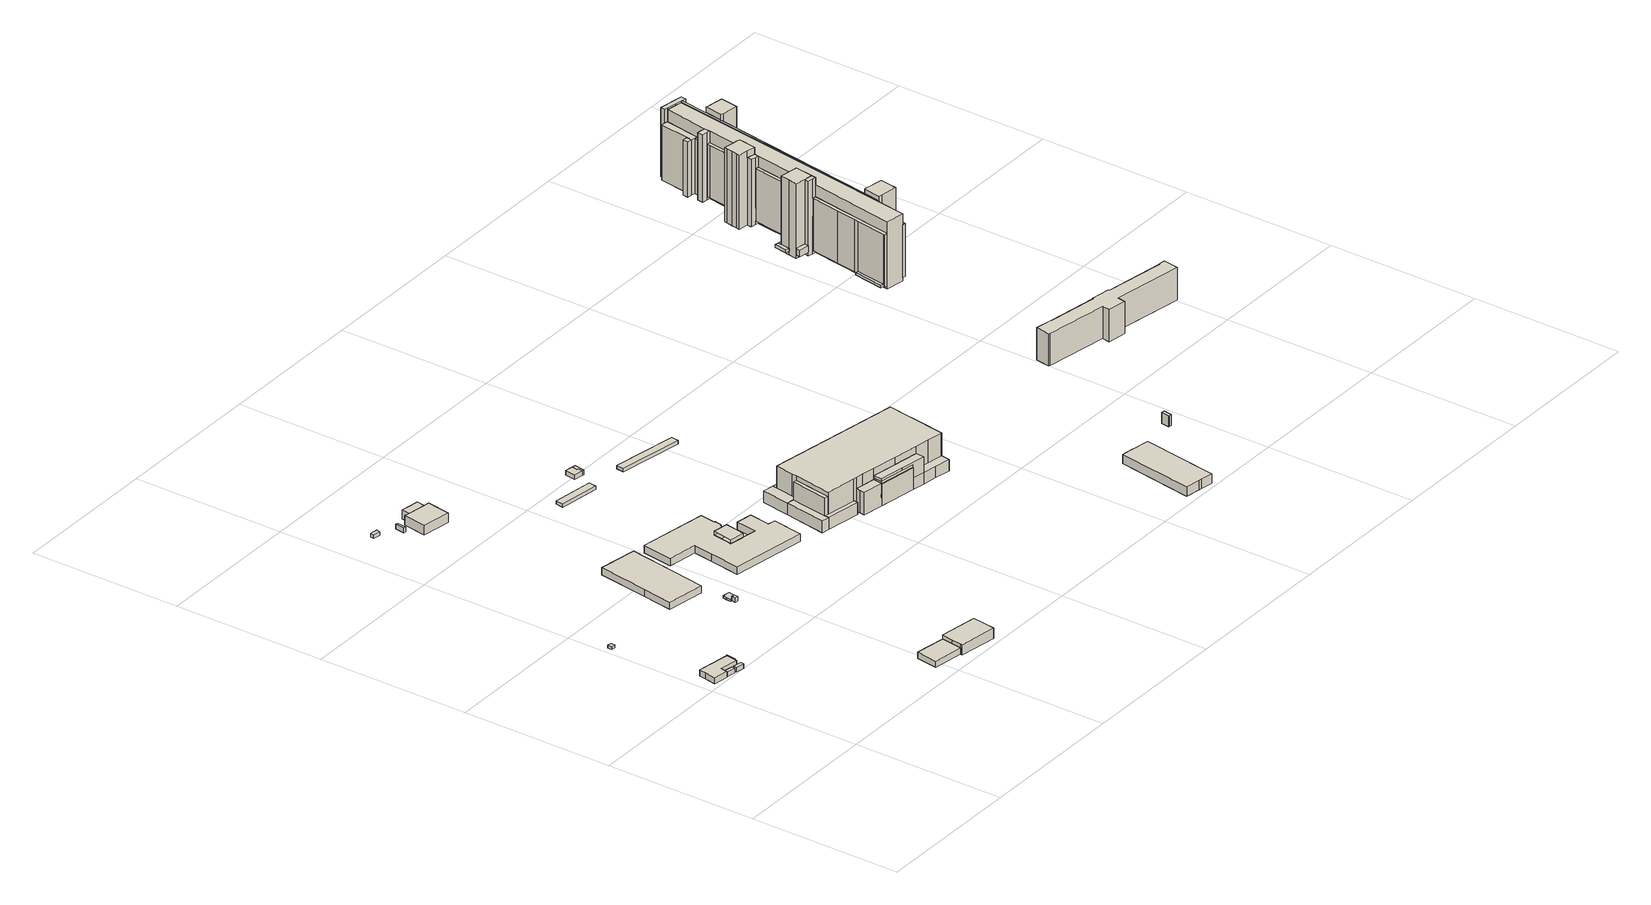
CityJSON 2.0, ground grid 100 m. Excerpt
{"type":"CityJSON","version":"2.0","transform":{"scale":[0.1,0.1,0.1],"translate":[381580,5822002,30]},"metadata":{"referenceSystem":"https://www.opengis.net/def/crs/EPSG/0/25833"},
"CityObjects":{
"building1":{"type":"Building","attributes":{"Gemeindeschluessel":"11000005","BezugspunktDach":"2200","function":"31001_2143","measuredHeight":3.94,"storeysAboveGround":1},"address":[{"country":"Germany","locality":"Berlin","thoroughfareNumber":"44 (79)","thoroughfareName":"Nonnendammallee"}],"geometry":[{"type":"Solid","lod":"1","boundaries":[[[[0,1,2,3,4,5,6,7]],[[8,9,10,11,12,13,14,15]],[[8,15,7,6]],[[9,8,6,5]],[[10,9,5,4]],[[11,10,4,3]],[[12,11,3,2]],[[13,12,2,1]],[[14,13,1,0]],[[15,14,0,7]]]]}]},
"building2":{"type":"Building","attributes":{"Gemeindeschluessel":"11000005","BezugspunktDach":"2200","function":"31001_2520","measuredHeight":3.33,"storeysAboveGround":1},"address":[{"country":"Germany","locality":"Berlin","thoroughfareNumber":"44 (52)","thoroughfareName":"Nonnendammallee"}],"geometry":[{"type":"Solid","lod":"1","boundaries":[[[[16,17,18,19,20,21]],[[22,23,24,25,26,27]],[[22,27,21,20]],[[23,22,20,19]],[[24,23,19,18]],[[25,24,18,17]],[[26,25,17,16]],[[27,26,16,21]]]]}]},
"building3":{"type":"Building","attributes":{"Gemeindeschluessel":"11000005","BezugspunktDach":"2200","function":"31001_2520","measuredHeight":3.11,"storeysAboveGround":1},"address":[{"country":"Germany","locality":"Berlin","thoroughfareNumber":"44 (53)","thoroughfareName":"Nonnendammallee"}],"geometry":[{"type":"Solid","lod":"1","boundaries":[[[[28,29,30,31]],[[32,33,34,35]],[[32,35,31,30]],[[33,32,30,29]],[[34,33,29,28]],[[35,34,28,31]]]]}]},
"building4":{"type":"Building","attributes":{"Gemeindeschluessel":"11000005","BezugspunktDach":"2200","function":"31001_2143","measuredHeight":1.89,"storeysAboveGround":1},"address":[{"country":"Germany","locality":"Berlin","thoroughfareNumber":"44 (58)","thoroughfareName":"Nonnendammallee"}],"geometry":[{"type":"Solid","lod":"1","boundaries":[[[[36,37,38,39]],[[40,41,42,43]],[[40,43,39,38]],[[41,40,38,37]],[[42,41,37,36]],[[43,42,36,39]]]]}]},
"building5":{"type":"Building","attributes":{"Gemeindeschluessel":"11000005","BezugspunktDach":"2200","function":"51009_1610","measuredHeight":4.27,"storeysAboveGround":0},"address":[{"country":"Germany","locality":"Berlin"}],"geometry":[{"type":"Solid","lod":"1","boundaries":[[[[44,45,46,47]],[[10,48,49,11]],[[10,11,47,46]],[[48,10,46,45]],[[49,48,45,44]],[[11,49,44,47]]]]}]},
"building6":{"type":"Building","attributes":{"Gemeindeschluessel":"11000005","BezugspunktDach":"2200","function":"31001_2050","measuredHeight":4.01,"storeysAboveGround":1},"address":[{"country":"Germany","locality":"Berlin","thoroughfareNumber":"74 (5)","thoroughfareName":"Motardstraße"}],"geometry":[{"type":"Solid","lod":"1","boundaries":[[[[50,51,52,53]],[[54,55,56,57]],[[54,57,53,52]],[[55,54,52,51]],[[56,55,51,50]],[[57,56,50,53]]]]}]},
"building7":{"type":"Building","attributes":{"Gemeindeschluessel":"11000005","BezugspunktDach":"2200","function":"51009_1610","measuredHeight":3,"storeysAboveGround":0},"address":[{"country":"Germany","locality":"Berlin"}],"geometry":[{"type":"Solid","lod":"1","boundaries":[[[[58,59,60,61]],[[62,63,64,65]],[[62,65,61,60]],[[63,62,60,59]],[[64,63,59,58]],[[65,64,58,61]]]]}]},
"building8":{"type":"Building","attributes":{"Gemeindeschluessel":"11000005","BezugspunktDach":"2200","function":"31001_2120","measuredHeight":7.65,"storeysAboveGround":1},"address":[{"country":"Germany","locality":"Berlin","thoroughfareNumber":"74 (3)","thoroughfareName":"Motardstraße"}],"geometry":[{"type":"Solid","lod":"1","boundaries":[[[[66,67,68,69,70,71]],[[72,73,74,75,76,77]],[[72,77,71,70]],[[73,72,70,69]],[[74,73,69,68]],[[75,74,68,67]],[[76,75,67,66]],[[77,76,66,71]]]]}]},
"building9":{"type":"Building","attributes":{"Gemeindeschluessel":"11000005","BezugspunktDach":"2200","function":"31001_2523","measuredHeight":2.55,"storeysAboveGround":1},"address":[{"country":"Germany","locality":"Berlin","thoroughfareNumber":"101 (52)","thoroughfareName":"Nonnendammallee"}],"geometry":[{"type":"Solid","lod":"1","boundaries":[[[[78,79,80,81]],[[82,83,84,85]],[[82,85,81,80]],[[83,82,80,79]],[[84,83,79,78]],[[85,84,78,81]]]]}]},
"building10":{"type":"Building","attributes":{"Gemeindeschluessel":"11000005","BezugspunktDach":"2200","function":"31001_2000","measuredHeight":2.25,"storeysAboveGround":1},"address":[{"country":"Germany","locality":"Berlin","thoroughfareNumber":"140","thoroughfareName":"Motardstraße"}],"geometry":[{"type":"Solid","lod":"1","boundaries":[[[[86,87,88,89,90,91,92,93]],[[94,95,96,97,98,99,100,101]],[[94,101,93,92]],[[95,94,92,91]],[[96,95,91,90]],[[97,96,90,89]],[[98,97,89,88]],[[99,98,88,87]],[[100,99,87,86]],[[101,100,86,93]]]]}]},
"building11":{"type":"Building","attributes":{"Gemeindeschluessel":"11000005","BezugspunktDach":"2200","function":"31001_2140","measuredHeight":4.74,"storeysAboveGround":1},"address":[{"country":"Germany","locality":"Berlin","thoroughfareNumber":"62 (1)","thoroughfareName":"Nonnendammallee"}],"geometry":[{"type":"Solid","lod":"1","boundaries":[[[[102,103,104,105,106]],[[107,108,109,110,111]],[[107,111,106,105]],[[108,107,105,104]],[[109,108,104,103]],[[110,109,103,102]],[[111,110,102,106]]]]}]},
"building12":{"type":"Building","attributes":{"Gemeindeschluessel":"11000005","BezugspunktDach":"2200","function":"31001_2200","measuredHeight":3.14,"storeysAboveGround":1},"address":[{"country":"Germany","locality":"Berlin","thoroughfareNumber":"101 (51)","thoroughfareName":"Nonnendammallee"}],"geometry":[{"type":"Solid","lod":"1","boundaries":[[[[112,113,114,115]],[[116,117,118,119]],[[116,119,115,114]],[[117,116,114,113]],[[118,117,113,112]],[[119,118,112,115]]]]}]},
"building13":{"type":"Building","attributes":{"Gemeindeschluessel":"11000005","BezugspunktDach":"2200","function":"31001_2523","measuredHeight":6.13,"storeysAboveGround":2},"address":[{"country":"Germany","locality":"Berlin","thoroughfareNumber":"101 (22)","thoroughfareName":"Nonnendammallee"}],"geometry":[{"type":"Solid","lod":"1","boundaries":[[[[120,121,122,123,124,125]],[[126,127,128,129,130,131]],[[126,131,125,124]],[[127,126,124,123]],[[128,127,123,122]],[[129,128,122,121]],[[130,129,121,120]],[[131,130,120,125]]]]}]},
"building14":{"type":"Building","attributes":{"Gemeindeschluessel":"11000005","BezugspunktDach":"2200","function":"51009_1610","measuredHeight":5.9,"storeysAboveGround":0},"address":[{"country":"Germany","locality":"Berlin"}],"geometry":[{"type":"Solid","lod":"1","boundaries":[[[[122,132,133,123]],[[134,135,136,137]],[[134,137,123,133]],[[135,134,133,132]],[[136,135,132,122]],[[137,136,122,123]]]]}]},
"building15":{"type":"Building","attributes":{"Gemeindeschluessel":"11000005","function":"31001_2120"},"address":[{"country":"Germany","locality":"Berlin","thoroughfareNumber":"62","thoroughfareName":"Nonnendammallee"}],"children":["building15-1","building15-2"]},
"building15-1":{"type":"BuildingPart","attributes":{"BezugspunktDach":"2200","measuredHeight":7.52,"storeysAboveGround":2},"parents":["building15"],"geometry":[{"type":"MultiSurface","lod":"1","boundaries":[[[138,139,140,141]],[[142,143,144,145]],[[146,147,142,140,139]],[[144,143,139,138]],[[145,148,149,138,141]],[[145,148,147,142]],[[143,142,147,146]],[[144,149,148,145]]]}]},
"building15-2":{"type":"BuildingPart","attributes":{"BezugspunktDach":"2200","measuredHeight":4.97,"storeysAboveGround":2},"parents":["building15"],"geometry":[{"type":"Solid","lod":"1","boundaries":[[[[150,151,152,153,154,155,156,157,158,149,148,147,146,159,160,161,162,163,164,165]],[[166,167,168,169,170,171,143,142,145,144,172,173,174,175,176,177,178,179,180,181]],[[166,181,165,164]],[[167,166,164,163]],[[168,167,163,162]],[[169,168,162,161]],[[170,169,161,160]],[[171,170,160,159]],[[143,171,159,146]],[[143,146,143,142]],[[142,147,142,145]],[[145,148,145,144]],[[172,144,149,158]],[[173,172,158,157]],[[174,173,157,156]],[[175,174,156,155]],[[176,175,155,154]],[[177,176,154,153]],[[178,177,153,152]],[[179,178,152,151]],[[180,179,151,150]],[[181,180,150,165]],[[142,143,146,147]],[[145,142,147,148]],[[144,145,148,149]]]]}]},
"building16":{"type":"Building","attributes":{"Gemeindeschluessel":"11000005","BezugspunktDach":"2200","function":"51009_1611","measuredHeight":2.16,"storeysAboveGround":0},"address":[{"country":"Germany","locality":"Berlin"}],"geometry":[{"type":"Solid","lod":"1","boundaries":[[[[182,183,184,185]],[[186,187,188,189]],[[186,189,185,184]],[[187,186,184,183]],[[188,187,183,182]],[[189,188,182,185]]]]}]},
"building17":{"type":"Building","attributes":{"Gemeindeschluessel":"11000005","BezugspunktDach":"2200","function":"31001_2200","measuredHeight":3.07,"storeysAboveGround":1},"address":[{"country":"Germany","locality":"Berlin","thoroughfareNumber":"101 (21)","thoroughfareName":"Nonnendammallee"}],"geometry":[{"type":"Solid","lod":"1","boundaries":[[[[190,191,192,193,194,195]],[[196,197,198,199,200,201]],[[196,201,195,194]],[[197,196,194,193]],[[198,197,193,192]],[[199,198,192,191]],[[200,199,191,190]],[[201,200,190,195]]]]}]},
"building18":{"type":"Building","attributes":{"Gemeindeschluessel":"11000005","BezugspunktDach":"2200","function":"51009_1610","measuredHeight":3.08,"storeysAboveGround":0},"address":[{"country":"Germany","locality":"Berlin"}],"geometry":[{"type":"Solid","lod":"1","boundaries":[[[[191,190,202,203,204,193,192]],[[197,205,206,207,200,199,198]],[[197,198,192,193]],[[205,197,193,204]],[[206,205,204,203]],[[207,206,203,202]],[[200,207,202,190]],[[199,200,190,191]],[[198,199,191,192]]]]}]},
"building19":{"type":"Building","attributes":{"Gemeindeschluessel":"11000005","function":"51009_1610"},"address":[{"country":"Germany","locality":"Berlin"}],"children":["building19-1","building19-2","building19-3"]},
"building19-1":{"type":"BuildingPart","attributes":{"BezugspunktDach":"2200","measuredHeight":15.3,"storeysAboveGround":0},"parents":["building19"],"geometry":[{"type":"MultiSurface","lod":"1","boundaries":[[[208,209,210,211,212,213,214,215]],[[216,217,218,219,220,221,222,223]],[[216,223,215,214]],[[217,216,214,213]],[[218,217,213,212]],[[219,218,212,211]],[[224,225,226,221,209,208]],[[223,222,208,215]],[[220,219,211,210]],[[221,220,210,209]],[[222,221,226,225,224]]]}]},
"building19-2":{"type":"BuildingPart","attributes":{"BezugspunktDach":"2200","measuredHeight":14.09,"storeysAboveGround":0},"parents":["building19"],"geometry":[{"type":"Solid","lod":"1","boundaries":[[[[227,228,226,225]],[[221,229,230,222]],[[230,229,228,227]],[[222,230,227,225]],[[221,222,225,226]],[[221,226,228,229]]]]}]},
"building19-3":{"type":"BuildingPart","attributes":{"BezugspunktDach":"2200","measuredHeight":15.82,"storeysAboveGround":0},"parents":["building19"],"geometry":[{"type":"MultiSurface","lod":"1","boundaries":[[[231,232,233,234,235]],[[236,237,238,239,240]],[[211,210,209,235,234]],[[219,236,240,241,221,220]],[[237,236,234,233]],[[238,237,233,232]],[[239,238,232,231]],[[226,228,231,235]],[[240,239,229,221]],[[219,220,210,211]],[[220,221,241,209,210]],[[221,229,228,226]]]}]},
"building20":{"type":"Building","attributes":{"Gemeindeschluessel":"11000005","BezugspunktDach":"2200","function":"51009_1611","measuredHeight":2.35,"storeysAboveGround":0},"address":[{"country":"Germany","locality":"Berlin"}],"geometry":[{"type":"Solid","lod":"1","boundaries":[[[[242,243,244,245]],[[246,247,248,249]],[[246,249,245,244]],[[247,246,244,243]],[[248,247,243,242]],[[249,248,242,245]]]]}]},
"building21":{"type":"Building","attributes":{"Gemeindeschluessel":"11000005","function":"31001_2010"},"address":[{"country":"Germany","locality":"Berlin","thoroughfareNumber":"64","thoroughfareName":"Nonnendammallee"}],"children":["building21-1","building21-2","building21-3"]},
"building21-1":{"type":"BuildingPart","attributes":{"BezugspunktDach":"2200","measuredHeight":22.19,"storeysAboveGround":6},"parents":["building21"],"geometry":[{"type":"MultiSurface","lod":"1","boundaries":[[[250,251,252,253,254,255,256,257,258,259,260,261,262,263,264,265,266,267]],[[268,269,270,271,272,273,274,275,276,277,278,279,280,281,282,283,284,285]],[[286,287,288,289,290,268,285,267,266]],[[269,268,266,265]],[[270,269,265,264]],[[271,270,264,263]],[[272,271,263,262]],[[273,272,262,261]],[[274,273,261,260]],[[275,274,260,259]],[[276,275,259,258]],[[277,276,258,257]],[[278,277,257,256]],[[279,278,256,255]],[[280,279,291,255,254],[292,238,293,291],[293,238,294,237,295,296]],[[281,280,237,236,297,295,254,253]],[[282,281,253,252]],[[283,282,252,251]],[[284,283,251,250]],[[285,284,250,267]],[[290,289,288,287,286]],[[295,237,294,296]],[[298,294,238,293,296]],[[293,238,292,291]],[[295,297,236,237]]]}]},
"building21-2":{"type":"BuildingPart","attributes":{"BezugspunktDach":"2200","measuredHeight":19.39,"storeysAboveGround":6},"parents":["building21"],"geometry":[{"type":"Solid","lod":"1","boundaries":[[[[299,300,291,293,296,295,297,301]],[[236,237,294,238,292,302,303,240]],[[236,240,301,297]],[[294,237,295,296]],[[238,294,296,293]],[[292,238,293,291]],[[302,292,291,300]],[[303,302,300,299]],[[240,303,299,301]],[[236,297,295,237]]]]}]},
"building21-3":{"type":"BuildingPart","attributes":{"BezugspunktDach":"2200","measuredHeight":19.44,"storeysAboveGround":6},"parents":["building21"],"geometry":[{"type":"MultiSurface","lod":"1","boundaries":[[[288,287,304,305,306]],[[307,308,290,289,309]],[[307,309,306,305]],[[308,307,305,304]],[[290,308,304,287]],[[309,289,288,306]],[[290,310,287,288,289]]]}]},
"building22":{"type":"Building","attributes":{"Gemeindeschluessel":"11000005","function":"51009_1610"},"address":[{"country":"Germany","locality":"Berlin"}],"children":["building22-1","building22-2","building22-3","building22-4","building22-5"]},
"building22-1":{"type":"BuildingPart","attributes":{"BezugspunktDach":"2200","measuredHeight":8.06,"storeysAboveGround":0},"parents":["building22"],"geometry":[{"type":"MultiSurface","lod":"1","boundaries":[[[311,312,313,314,315,316,317]],[[318,319,320,321,322,272,271]],[[320,319,315,314]],[[321,320,314,313]],[[322,321,313,312]],[[323,324,325,312,311]],[[271,272,311,317]],[[318,271,317,316]],[[319,318,316,315]],[[272,322,325,324,323]]]}]},
"building22-2":{"type":"BuildingPart","attributes":{"BezugspunktDach":"2200","measuredHeight":7.76,"storeysAboveGround":0},"parents":["building22"],"geometry":[{"type":"MultiSurface","lod":"1","boundaries":[[[326,327,317,315,328,329]],[[330,319,271,268,331,332]],[[330,332,329,328]],[[319,330,328,315]],[[316,315,317]],[[271,319,318]],[[268,271,317,327]],[[331,268,327,326]],[[333,334,335,331,326,329]],[[271,318,316,317]],[[318,319,315,316]],[[332,331,335,334,333]]]}]},
"building22-3":{"type":"BuildingPart","attributes":{"BezugspunktDach":"2200","measuredHeight":7.72,"storeysAboveGround":0},"parents":["building22"],"geometry":[{"type":"MultiSurface","lod":"1","boundaries":[[[336,337,338,335,334,339]],[[332,331,340,341,342,343]],[[332,343,339,334]],[[340,331,335,338]],[[341,340,338,337]],[[341,344,345]],[[343,342,336,339]],[[331,332,334,335,346]],[[342,345,344,347,336]],[[347,344,341,337]]]}]},
"building22-4":{"type":"BuildingPart","attributes":{"BezugspunktDach":"2200","measuredHeight":8.16,"storeysAboveGround":0},"parents":["building22"],"geometry":[{"type":"MultiSurface","lod":"1","boundaries":[[[348,349,350,351,352,353,354]],[[344,341,285,284,355,356,342]],[[347,336,354,353]],[[341,337,347,344,353,352]],[[285,341,352,351]],[[284,285,351,350]],[[355,284,350,349]],[[356,355,349,348]],[[342,356,348,354]],[[344,342,336,347]],[[344,347,337,341]]]}]},
"building22-5":{"type":"BuildingPart","attributes":{"BezugspunktDach":"2200","measuredHeight":7.69,"storeysAboveGround":0},"parents":["building22"],"geometry":[{"type":"Solid","lod":"1","boundaries":[[[[357,325,324,358]],[[272,322,359,275]],[[272,275,358,324]],[[359,322,325,357]],[[275,359,357,358]],[[322,272,324,325]]]]}]},
"building23":{"type":"Building","attributes":{"Gemeindeschluessel":"11000005","BezugspunktDach":"2200","function":"51009_1610","measuredHeight":11.18,"storeysAboveGround":0},"address":[{"country":"Germany","locality":"Berlin"}],"geometry":[{"type":"Solid","lod":"1","boundaries":[[[[360,361,362,363,364,365,366,367,368,369]],[[239,302,292,370,371,372,373,374,375,376]],[[239,376,369,368]],[[302,239,368,367]],[[292,302,367,366]],[[370,292,366,365]],[[371,370,365,364]],[[372,371,364,363]],[[373,372,363,362]],[[374,373,362,361]],[[375,374,361,360]],[[376,375,360,369]]]]}]},
"building24":{"type":"Building","attributes":{"Gemeindeschluessel":"11000005","BezugspunktDach":"2200","function":"31001_2143","measuredHeight":7.07,"storeysAboveGround":1},"address":[{"country":"Germany","locality":"Berlin","thoroughfareNumber":"72 (2)","thoroughfareName":"Nonnendammallee"}],"geometry":[{"type":"Solid","lod":"1","boundaries":[[[[377,378,379,380,381,382,383,384]],[[385,386,387,388,389,390,391,392]],[[385,392,384,383]],[[386,385,383,382]],[[387,386,382,381]],[[388,387,381,380]],[[389,388,380,379]],[[390,389,379,378]],[[391,390,378,377]],[[392,391,377,384]]]]}]},
"building25":{"type":"Building","attributes":{"Gemeindeschluessel":"11000005","BezugspunktDach":"2200","function":"51009_1610","measuredHeight":7.14,"storeysAboveGround":0},"address":[{"country":"Germany","locality":"Berlin"}],"geometry":[{"type":"Solid","lod":"1","boundaries":[[[[393,394,395,396,397]],[[398,399,400,401,402]],[[398,402,397,396]],[[399,398,396,395]],[[400,399,395,394]],[[401,400,394,393]],[[402,401,393,397]]]]}]},
"building26":{"type":"Building","attributes":{"Gemeindeschluessel":"11000005","BezugspunktDach":"2200","function":"31001_2020","measuredHeight":21.15,"storeysAboveGround":4},"address":[{"country":"Germany","locality":"Berlin","thoroughfareNumber":"72","thoroughfareName":"Nonnendammallee"}],"geometry":[{"type":"Solid","lod":"1","boundaries":[[[[403,404,405,406,407,408,409,410,411,412,413,414,415,416,417,418,419,420]],[[421,422,423,424,425,426,427,428,429,430,431,432,433,434,435,436,437,438]],[[421,438,420,419]],[[422,421,419,418]],[[423,422,418,417]],[[424,423,417,416]],[[425,424,416,415]],[[426,425,415,414]],[[427,426,414,413]],[[428,427,413,412]],[[429,428,412,411]],[[430,429,411,410]],[[431,430,410,409]],[[432,431,409,408]],[[433,432,408,407]],[[434,433,407,406]],[[435,434,406,405]],[[436,435,405,404]],[[437,436,404,403]],[[438,437,403,420]]]]}]},
"building27":{"type":"Building","attributes":{"Gemeindeschluessel":"11000005","BezugspunktDach":"2200","function":"51009_1610","measuredHeight":4.77,"storeysAboveGround":0},"address":[{"country":"Germany","locality":"Berlin"}],"geometry":[{"type":"Solid","lod":"1","boundaries":[[[[439,440,441,442]],[[443,444,445,446]],[[443,446,442,441]],[[444,443,441,440]],[[445,444,440,439]],[[446,445,439,442]]]]}]},
"building28":{"type":"Building","attributes":{"Gemeindeschluessel":"11000005","function":"51009_1610"},"address":[{"country":"Germany","locality":"Berlin"}],"children":["building28-1","building28-2"]},
"building28-1":{"type":"BuildingPart","attributes":{"BezugspunktDach":"2200","measuredHeight":1.83,"storeysAboveGround":0},"parents":["building28"],"geometry":[{"type":"MultiSurface","lod":"1","boundaries":[[[447,448,449,450,451,452]],[[453,454,455,456,457,458]],[[454,453,451,450]],[[455,454,450,449]],[[456,455,449,448]],[[457,456,448,447]],[[458,457,447,452]],[[459,453,458,452,451]]]}]},
"building28-2":{"type":"BuildingPart","attributes":{"BezugspunktDach":"2200","measuredHeight":1.83,"storeysAboveGround":0},"parents":["building28"],"geometry":[{"type":"MultiSurface","lod":"1","boundaries":[[[460,461,452,451,462,463]],[[464,453,458,465,466,467]],[[464,467,463,462]],[[453,464,462,451]],[[465,458,452,461]],[[466,465,461,460]],[[467,466,460,463]],[[468,458,453,451,452]]]}]},
"building29":{"type":"Building","attributes":{"Gemeindeschluessel":"11000005","function":"31001_2020"},"address":[{"country":"Germany","locality":"Berlin","thoroughfareNumber":"101 (5)","thoroughfareName":"Nonnendammallee"}],"children":["building29-1","building29-2","building29-3","building29-4","building29-5","building29-6","building29-7","building29-8","building29-9","building29-10","building29-11","building29-12","building29-13","building29-14","building29-15","building29-16","building29-17","building29-18","building29-19","building29-20"]},
"building29-1":{"type":"BuildingPart","attributes":{"BezugspunktDach":"2200","measuredHeight":34.85,"storeysAboveGround":8},"parents":["building29"],"geometry":[{"type":"MultiSurface","lod":"1","boundaries":[[[469,470,471,472,473,474]],[[475,476,477,478,479,480]],[[477,476,472,471]],[[478,477,471,470]],[[479,478,470,469]],[[480,479,469,474]],[[481,475,480,474,473]],[[475,473,482,483]],[[483,482,472,476]]]}]},
"building29-2":{"type":"BuildingPart","attributes":{"BezugspunktDach":"2200","measuredHeight":44.4,"storeysAboveGround":8},"parents":["building29"],"geometry":[{"type":"MultiSurface","lod":"1","boundaries":[[[484,485,486,487,488,489,490,491,492,493,494,495,496]],[[497,498,499,500,501,502,503,504,505,506,507,508,509]],[[497,509,510,511,512,513,514,496,495]],[[515,516,517,494,493]],[[499,498,518,515]],[[519,516,515,520,500,499,493,492]],[[502,501,521,522,523,524,491,490]],[[505,504,525,526,527,528,529,530,488,487]],[[506,505,531,527,532,533]],[[474,473,485,484]],[[508,507,475,480]],[[509,508,484,496]],[[514,513,512,511,510]],[[494,498,534,535]],[[497,495,535,534]],[[518,517,516,515]],[[520,515,516,519]],[[536,537,491,501]],[[538,539,537,536]],[[540,541,539,538]],[[500,492,541,540]],[[524,523,522,521]],[[503,502,490,489]],[[504,503,489,488,542]],[[528,527,526,529]],[[530,529,526,525]],[[533,532,543,486]],[[487,543,532,527,531]],[[507,544,506,545,486,485]],[[480,475,473,474]]]}]},
"building29-3":{"type":"BuildingPart","attributes":{"BezugspunktDach":"2200","measuredHeight":49.32,"storeysAboveGround":8},"parents":["building29"],"geometry":[{"type":"MultiSurface","lod":"1","boundaries":[[[546,547,548,549,550,551,552]],[[553,554,555,498,534,556,557]],[[553,557,552,551]],[[554,553,551,550]],[[555,554,550,549]],[[498,555,457,518,517,558,549,548]],[[535,494,548,547]],[[557,556,546,552]],[[558,517,518,457]],[[534,498,494,535]],[[556,534,547,546]]]}]},
"building29-4":{"type":"BuildingPart","attributes":{"BezugspunktDach":"2200","measuredHeight":49.32,"storeysAboveGround":8},"parents":["building29"],"geometry":[{"type":"MultiSurface","lod":"1","boundaries":[[[559,560,547,546,561]],[[556,534,497,562,563]],[[556,563,561,546]],[[495,535,534,547,560]],[[564,512,560,559]],[[562,497,565,511,566,567]],[[563,562,559,561]],[[534,556,546,547]],[[497,534,535,495]],[[497,568,495]],[[567,566,511,565,512,564]]]}]},
"building29-5":{"type":"BuildingPart","attributes":{"BezugspunktDach":"2200","measuredHeight":44.99,"storeysAboveGround":8},"parents":["building29"],"geometry":[{"type":"MultiSurface","lod":"1","boundaries":[[[569,570,571,572,573,574,575,576]],[[506,577,578,579,580,581,582,507]],[[506,486,485,507,576,575]],[[577,506,533,583]],[[584,585,574,573]],[[578,577,583,586]],[[587,584,586,588,579,578,573,572]],[[581,589,590,571,570]],[[473,482,569,576]],[[507,582,483,475]],[[507,485,486,506]],[[583,533,575,574]],[[586,583,585,584]],[[588,586,584,587]],[[572,571,580,579]],[[580,590,589,581]],[[582,581,570,569]],[[475,483,482,473]]]}]},
"building29-6":{"type":"BuildingPart","attributes":{"BezugspunktDach":"2200","measuredHeight":49.38,"storeysAboveGround":8},"parents":["building29"],"geometry":[{"type":"MultiSurface","lod":"1","boundaries":[[[591,592,593,594,595,596,597,598,599]],[[581,600,601,602,603,604,605,606,582]],[[570,569,599,598]],[[600,607,589,581,598,597]],[[601,600,597,596]],[[602,601,596,595]],[[603,602,595,594]],[[604,603,594,593]],[[605,604,593,592]],[[606,605,592,591]],[[582,606,476,483,482,472,608,591,599]],[[581,582,569,570]],[[581,589,607,600]],[[608,472,482,483,476]]]}]},
"building29-7":{"type":"BuildingPart","attributes":{"BezugspunktDach":"2200","measuredHeight":49.28,"storeysAboveGround":8},"parents":["building29"],"geometry":[{"type":"MultiSurface","lod":"1","boundaries":[[[609,610,611,612,613,614,615,616,617,618,619,620]],[[621,622,623,624,625,626,501,536,538,540,627,628]],[[621,628,620,619]],[[622,621,619,618]],[[623,622,618,617]],[[624,623,617,616]],[[625,624,616,615]],[[626,625,615,614]],[[524,629,630,521,501,626,614,613]],[[537,491,501,613,612]],[[539,537,536,612,611]],[[541,539,538,611,610]],[[631,541,540,610,609]],[[628,627,609,620]],[[521,630,629,524]],[[536,501,491,537]],[[538,536,537,539]],[[540,538,539,541]],[[627,540,541,631]]]}]},
"building29-8":{"type":"BuildingPart","attributes":{"BezugspunktDach":"2200","measuredHeight":49.26,"storeysAboveGround":8},"parents":["building29"],"geometry":[{"type":"MultiSurface","lod":"1","boundaries":[[[632,633,634,635,636,637,638,639]],[[579,640,641,642,643,644,645,580]],[[572,571,580,639,638]],[[640,579,638,637],[646,647,587,588]],[[641,640,637,636]],[[642,641,636,635]],[[643,642,635,634]],[[644,643,634,633]],[[645,644,633,632]],[[590,648,645,632,639]],[[579,580,571,572]],[[587,647,646,588]],[[580,645,648,590]]]}]},
"building29-9":{"type":"BuildingPart","attributes":{"BezugspunktDach":"2200","measuredHeight":44.4,"storeysAboveGround":8},"parents":["building29"],"geometry":[{"type":"MultiSurface","lod":"1","boundaries":[[[649,492,541,631,650]],[[627,540,500,651,652]],[[627,652,650,631]],[[653,654,519,492,649]],[[651,500,520,655]],[[652,651,649,650]],[[540,627,631,541]],[[540,541,492,500]],[[655,520,519,654,653]]]}]},
"building29-10":{"type":"BuildingPart","attributes":{"BezugspunktDach":"2200","measuredHeight":44.4,"storeysAboveGround":8},"parents":["building29"],"geometry":[{"type":"MultiSurface","lod":"1","boundaries":[[[656,490,489,488,657,658,659]],[[660,661,504,503,502,662,663]],[[660,663,659,658]],[[661,660,658,657]],[[530,664,657,488]],[[504,661,665,525]],[[662,502,522,666,667,523,490,656]],[[663,662,656,659]],[[525,665,664,530]],[[503,504,488,489,668]],[[502,503,489,490]],[[523,667,666,522]]]}]},
"building29-11":{"type":"BuildingPart","attributes":{"BezugspunktDach":"2200","measuredHeight":34.61,"storeysAboveGround":8},"parents":["building29"],"geometry":[{"type":"MultiSurface","lod":"1","boundaries":[[[513,512,564,669,670,671,672,673]],[[674,675,676,677,566,511,510,678]],[[674,678,673,672]],[[679,680,681,682,683,675,674,672,671]],[[676,675,671,670]],[[677,676,670,669]],[[566,677,669,564]],[[678,510,513,673]],[[683,682,681,680,679]],[[684,511,566,564,512]],[[510,511,512,513]]]}]},
"building29-12":{"type":"BuildingPart","attributes":{"BezugspunktDach":"2200","measuredHeight":1.86,"storeysAboveGround":8},"parents":["building29"],"geometry":[{"type":"Solid","lod":"1","boundaries":[[[[680,679,685,686,687]],[[688,689,682,681,690]],[[688,690,687,686]],[[689,688,686,685]],[[682,689,685,679]],[[690,681,680,687]],[[681,682,679,680]]]]}]},
"building29-13":{"type":"BuildingPart","attributes":{"BezugspunktDach":"2200","measuredHeight":37.65,"storeysAboveGround":8},"parents":["building29"],"geometry":[{"type":"MultiSurface","lod":"1","boundaries":[[[607,691,648,590,589]],[[692,693,694,695,696]],[[692,696,581,580]],[[693,692,590,580,645]],[[694,693,648,691]],[[695,694,691,607]],[[696,695,600,581]],[[580,581,589,590]],[[645,580,590,648]],[[581,600,607,589]]]}]},
"building29-14":{"type":"BuildingPart","attributes":{"BezugspunktDach":"2200","measuredHeight":34.8,"storeysAboveGround":8},"parents":["building29"],"geometry":[{"type":"MultiSurface","lod":"1","boundaries":[[[516,519,654,697,558]],[[456,655,520,515,457]],[[456,457,558,697]],[[655,456,697,654]],[[520,655,654,519]],[[515,520,519,516]],[[515,516,517,518]],[[457,518,517,558]]]}]},
"building29-15":{"type":"BuildingPart","attributes":{"BezugspunktDach":"2200","measuredHeight":34.64,"storeysAboveGround":8},"parents":["building29"],"geometry":[{"type":"MultiSurface","lod":"1","boundaries":[[[524,523,667,698,629]],[[699,666,522,521,630]],[[699,630,629,698]],[[666,699,698,667]],[[666,667,523,522]],[[522,700,523,524,521]],[[701,630,521,524,629]]]}]},
"building29-16":{"type":"BuildingPart","attributes":{"BezugspunktDach":"2200","measuredHeight":36.44,"storeysAboveGround":8},"parents":["building29"],"geometry":[{"type":"Solid","lod":"1","boundaries":[[[[702,529,528,703,704,705,706]],[[707,708,709,527,526,710,711]],[[708,707,705,704]],[[709,708,704,703]],[[711,710,702,706]],[[707,711,706,705]],[[527,709,703,528]],[[526,527,528,529]],[[710,526,529,702]]]]}]},
"building29-17":{"type":"BuildingPart","attributes":{"BezugspunktDach":"2200","measuredHeight":36.44,"storeysAboveGround":8},"parents":["building29"],"geometry":[{"type":"MultiSurface","lod":"1","boundaries":[[[530,529,702,664]],[[710,526,525,665]],[[710,665,664,702]],[[526,710,702,529]],[[525,526,712,529,530]],[[665,525,713,530,664]]]}]},
"building29-18":{"type":"BuildingPart","attributes":{"BezugspunktDach":"2200","measuredHeight":45.35,"storeysAboveGround":8},"parents":["building29"],"geometry":[{"type":"MultiSurface","lod":"1","boundaries":[[[714,715,716,717,718,719]],[[720,721,722,532,527,709]],[[720,709,719,718]],[[721,720,718,717]],[[722,721,717,716]],[[543,486,575,574,585,723,716,715]],[[487,543,532,715,714]],[[703,528,714,719]],[[532,533,486,543]],[[724,533,583,574,575,486]],[[583,722,723,585]],[[527,532,543,487]],[[709,527,528,703]]]}]},
"building29-19":{"type":"BuildingPart","attributes":{"BezugspunktDach":"2200","measuredHeight":37.33,"storeysAboveGround":8},"parents":["building29"],"geometry":[{"type":"MultiSurface","lod":"1","boundaries":[[[647,723,585,584]],[[583,722,646,586]],[[646,722,723,647]],[[583,586,725,584,585]],[[726,722,583,585,723]],[[586,588,587,584]],[[646,647,587,588]]]}]},
"building29-20":{"type":"BuildingPart","attributes":{"BezugspunktDach":"2200","measuredHeight":36.44,"storeysAboveGround":8},"parents":["building29"],"geometry":[{"type":"Solid","lod":"1","boundaries":[[[[706,705,727,728]],[[729,707,711,730]],[[729,730,728,727]],[[707,729,727,705]],[[730,711,706,728]],[[711,707,705,706]]]]}]}
},
"vertices":[
[120,982,87],[128,1027,87],[250,1007,87],[253,1022,87],[262,1083,87],[46,1117,87],[38,1068,87],[25,997,87],[38,1068,47],[46,1117,47],[262,1083,47],[253,1022,47],[250,1007,47],[128,1027,47],[120,982,47],[25,997,47],
[188,974,78],[189,985,78],[191,997,78],[136,1006,78],[134,994,78],[132,983,78],[134,994,49],[136,1006,49],[191,997,49],[189,985,49],[188,974,49],[132,983,49],
[257,963,78],[261,986,78],[206,995,78],[202,972,78],[206,995,47],[261,986,47],[257,963,47],[202,972,47],
[31,1695,56],[35,1722,56],[8,1727,56],[4,1699,56],[8,1727,37],[35,1722,37],[31,1695,37],[4,1699,37],
[256,1022,90],[266,1082,90],[262,1083,90],[253,1022,90],[266,1082,47],[256,1022,47],
[1117,72,73],[1138,212,73],[939,242,73],[918,102,73],[939,242,33],[1138,212,33],[1117,72,33],[918,102,33],
[853,1430,66],[857,1456,66],[837,1459,66],[833,1433,66],[837,1459,36],[857,1456,36],[853,1430,36],[833,1433,36],
[1366,22,100],[1389,174,100],[1138,212,100],[1127,136,100],[1117,72,100],[1115,60,100],[1117,72,31],[1127,136,31],[1138,212,31],[1389,174,31],[1366,22,31],[1115,60,31],
[258,3490,62],[262,3515,62],[214,3522,62],[210,3498,62],[214,3522,37],[262,3515,37],[258,3490,37],[210,3498,37],
[837,1459,50],[842,1458,50],[874,1453,50],[878,1482,50],[883,1511,50],[834,1518,50],[830,1489,50],[825,1460,50],[830,1489,35],[834,1518,35],[883,1511,35],[878,1482,35],[874,1453,35],[842,1458,35],[837,1459,35],[825,1460,35],
[805,1648,84],[890,2180,84],[639,2220,84],[586,1885,84],[554,1688,84],[586,1885,36],[639,2220,36],[890,2180,36],[805,1648,36],[554,1688,36],
[376,3394,68],[385,3455,68],[371,3458,68],[361,3396,68],[371,3458,36],[385,3455,36],[376,3394,36],[361,3396,36],
[601,3260,97],[626,3413,97],[590,3419,97],[470,3438,97],[436,3443,97],[411,3291,97],[436,3443,35],[470,3438,35],[590,3419,35],[626,3413,35],[601,3260,35],[411,3291,35],
[599,3472,97],[478,3492,97],[478,3492,38],[599,3472,38],[590,3419,38],[470,3438,38],
[1373,1763,111],[1394,1895,111],[1296,1911,111],[1274,1779,111],[1296,1911,36],[1394,1895,36],[1373,1763,36],[1274,1779,36],[1394,1895,86],[1296,1911,86],[1274,1779,86],[1373,1763,86],
[1140,1934,86],[1119,1803,86],[1087,1602,86],[1588,1522,86],[1620,1723,86],[1571,1731,86],[1593,1869,86],[1487,1886,86],[1465,1748,86],[1402,1944,86],[1409,1943,86],[1417,1992,86],[1410,1993,86],[1426,2094,86],[975,2166,86],[943,1965,86],[975,2166,36],[1426,2094,36],[1410,1993,36],[1417,1992,36],[1409,1943,36],[1402,1944,36],[1465,1748,36],[1487,1886,36],[1593,1869,36],[1571,1731,36],[1620,1723,36],[1588,1522,36],[1087,1602,36],[1119,1803,36],[1140,1934,36],[943,1965,36],
[1383,2796,56],[1390,2846,56],[1122,2882,56],[1115,2832,56],[1122,2882,34],[1390,2846,34],[1383,2796,34],[1115,2832,34],
[1459,2943,66],[1464,2976,66],[1454,2977,66],[1460,3014,66],[1410,3023,66],[1399,2953,66],[1410,3023,35],[1460,3014,35],[1454,2977,35],[1464,2976,35],[1459,2943,35],[1399,2953,35],
[1472,2941,66],[1477,2974,66],[1483,3010,66],[1483,3010,35],[1477,2974,35],[1472,2941,35],
[2175,1378,181],[2176,1382,181],[2180,1409,181],[2185,1439,181],[2098,1453,181],[2048,1461,181],[2043,1431,181],[2039,1400,181],[2043,1431,34],[2048,1461,34],[2098,1453,34],[2185,1439,34],[2180,1409,34],[2176,1382,34],[2175,1378,34],[2039,1400,34],[2175,1378,86],[2175,1378,175],[2176,1382,175],
[2427,1337,175],[2428,1342,175],[2428,1342,34],[2427,1337,34],
[2428,1342,192],[2437,1399,192],[2353,1412,192],[2185,1439,192],[2176,1382,192],[2185,1439,33],[2353,1412,33],[2437,1399,33],[2428,1342,33],[2176,1382,33],[2176,1382,127],
[2057,2706,57],[2064,2756,57],[1635,2829,57],[1628,2779,57],[1635,2829,34],[2064,2756,34],[2057,2706,34],[1628,2779,34],
[2027,1465,254],[2048,1461,254],[2098,1453,254],[2185,1439,254],[2353,1412,254],[2523,1385,254],[2616,1370,254],[2719,1353,254],[2722,1353,254],[2751,1529,254],[2774,1673,254],[2774,1676,254],[2787,1755,254],[1888,1900,254],[1869,1780,254],[1868,1777,254],[1863,1745,254],[1823,1498,254],[1863,1745,32],[1868,1777,32],[1869,1780,32],[1888,1900,32],[2787,1755,32],[2774,1676,32],[2774,1673,32],[2751,1529,32],[2722,1353,32],[2719,1353,32],[2616,1370,32],[2523,1385,32],[2353,1412,32],[2185,1439,32],[2098,1453,32],[2048,1461,32],[2027,1465,32],[1823,1498,32],[1863,1745,225],[1863,1745,227],[1823,1498,227],[1823,1498,33],[1863,1745,33],[2523,1385,208],[2523,1385,33],[2437,1399,208],[2354,1412,33],[2353,1412,208],[2354,1412,208],[2185,1439,208],[2354,1412,125],
[2345,1355,208],[2514,1328,208],[2176,1382,208],[2514,1328,33],[2345,1355,33],
[1839,1749,227],[1838,1746,227],[1799,1502,227],[1838,1746,33],[1839,1749,33],[1799,1502,33],[1863,1745,95],
[2787,1755,110],[2816,1751,110],[2819,1766,110],[2821,1781,110],[1893,1930,110],[1890,1915,110],[1888,1900,110],[1890,1915,32],[1893,1930,32],[2821,1781,32],[2819,1766,32],[2816,1751,32],[2787,1755,71],[2787,1755,109],[2816,1751,109],
[1839,1749,110],[1863,1745,110],[1818,1942,110],[1789,1758,110],[1818,1942,32],[1839,1749,32],[1789,1758,32],[1789,1758,84],[1789,1758,109],[1839,1749,109],
[1794,1472,109],[1799,1502,109],[1838,1746,109],[1743,1480,109],[1838,1746,32],[1799,1502,32],[1794,1472,32],[1743,1480,32],[1796,1487,32],[1795,1477,32],[1839,1749,95],[1796,1487,109],
[2022,1435,111],[2024,1450,111],[2027,1465,111],[1823,1498,111],[1799,1502,111],[1796,1487,111],[1794,1472,111],[2024,1450,32],[2022,1435,32],
[2779,1525,109],[2751,1529,109],[2779,1525,32],
[2513,1323,108],[2606,1309,108],[2710,1292,108],[2719,1353,108],[2621,1369,108],[2616,1370,108],[2523,1385,108],[2514,1328,108],[2428,1342,108],[2427,1337,108],[2616,1370,33],[2621,1369,33],[2719,1353,33],[2710,1292,33],[2606,1309,33],[2513,1323,33],[2427,1337,33],
[3365,26,92],[3386,22,92],[3465,9,92],[3546,511,92],[3447,527,92],[3427,530,92],[3348,543,92],[3266,42,92],[3348,543,31],[3427,530,31],[3447,527,31],[3546,511,31],[3465,9,31],[3386,22,31],[3365,26,31],[3266,42,31],
[3829,562,104],[3844,560,104],[3852,616,104],[3831,619,104],[3822,563,104],[3831,619,33],[3852,616,33],[3844,560,33],[3829,562,33],[3822,563,33],
[3989,1507,237],[4403,1438,237],[4395,1386,237],[4518,1367,237],[4526,1419,237],[4993,1341,237],[5009,1443,237],[4966,1449,237],[4966,1443,237],[4567,1509,237],[4568,1517,237],[4448,1535,237],[4442,1536,237],[4441,1529,237],[4108,1582,237],[4109,1586,237],[3996,1604,237],[3980,1508,237],[3996,1604,25],[4109,1586,25],[4108,1582,25],[4441,1529,25],[4442,1536,25],[4448,1535,25],[4568,1517,25],[4567,1509,25],[4966,1443,25],[4966,1449,25],[5009,1443,25],[4993,1341,25],[4526,1419,25],[4518,1367,25],[4395,1386,25],[4403,1438,25],[3989,1507,25],[3980,1508,25],
[4189,3327,78],[4194,3358,78],[4127,3368,78],[4122,3338,78],[4127,3368,35],[4194,3358,35],[4189,3327,35],[4122,3338,35],
[4247,3471,52],[4252,3503,52],[4228,3506,52],[4227,3497,52],[4152,3509,52],[4149,3487,52],[4152,3509,33],[4227,3497,33],[4228,3506,33],[4252,3503,33],[4247,3471,33],[4149,3487,33],[4152,3509,39],
[4137,3425,52],[4148,3487,52],[4125,3513,52],[4112,3429,52],[4125,3513,33],[4148,3487,33],[4137,3425,33],[4112,3429,33],[4149,3487,51],
[4297,2731,382],[4299,2749,382],[4320,2874,382],[4327,2914,382],[4304,2918,382],[4276,2735,382],[4304,2918,33],[4327,2914,33],[4320,2874,33],[4299,2749,33],[4297,2731,33],[4276,2735,33],[4304,2918,97],[4306,2918,382],[4306,2918,33],
[4276,2735,454],[4304,2918,454],[4536,4460,454],[4430,4477,454],[4382,4184,454],[4383,4184,454],[4377,4147,454],[4340,3913,454],[4317,3767,454],[4270,3468,454],[4269,3468,454],[4245,3318,454],[4155,2755,454],[4245,3318,10],[4269,3468,10],[4270,3468,10],[4317,3767,10],[4340,3913,10],[4377,4147,10],[4383,4184,10],[4382,4184,10],[4430,4477,10],[4536,4460,10],[4304,2918,10],[4276,2735,10],[4155,2755,10],[4155,2755,32],[4245,3318,32],[4245,3318,378],[4155,2755,378],[4155,2755,349],[4270,3468,33],[4270,3468,381],[4269,3468,381],[4269,3468,33],[4317,3767,381],[4317,3767,33],[4340,3913,34],[4377,4147,34],[4377,4147,381],[4340,3913,381],[4382,4184,11],[4392,4244,11],[4430,4477,11],[4430,4477,375],[4392,4244,375],[4382,4184,375],[4430,4477,290],[4492,4467,11],[4536,4460,11],[4250,3349,10],[4250,3349,454],[4337,3893,10],[4337,3893,454],[4325,3817,10],[4325,3817,454],[4322,3796,10],[4322,3796,454],[4382,4184,232],[4492,4467,454],[4379,3414,10],[4536,4460,431],
[4194,3358,503],[4250,3349,503],[4269,3468,503],[4247,3471,503],[4148,3487,503],[4137,3425,503],[4127,3368,503],[4137,3425,10],[4148,3487,10],[4247,3471,10],[4194,3358,10],[4127,3368,10],[4247,3471,381],
[4224,3321,503],[4245,3318,503],[4189,3327,503],[4224,3321,10],[4189,3327,10],[4224,3321,378],[4245,3318,162],[4224,3321,32],[4224,3321,263],[4245,3318,238],
[4306,2918,460],[4324,3033,460],[4504,4160,460],[4522,4276,460],[4521,4276,460],[4551,4458,460],[4536,4460,460],[4304,2918,460],[4551,4458,10],[4521,4276,10],[4522,4276,10],[4504,4160,10],[4324,3033,10],[4306,2918,10],[4551,4458,11],[4521,4276,384],[4551,4458,384],[4521,4276,11],[4522,4276,384],[4522,4276,11],[4324,3033,384],[4504,4160,384],
[4327,2914,491],[4435,2898,491],[4444,2954,491],[4454,3011,491],[4416,3018,491],[4355,3028,491],[4345,3030,491],[4324,3033,491],[4306,2918,491],[4345,3030,10],[4355,3028,10],[4416,3018,10],[4454,3011,10],[4444,2954,10],[4435,2898,10],[4327,2914,10],[4345,3030,384],[4327,2914,134],
[4265,3806,498],[4322,3796,498],[4325,3817,498],[4337,3893,498],[4340,3913,498],[4318,3917,498],[4285,3922,498],[4220,3932,498],[4216,3912,498],[4209,3871,498],[4203,3836,498],[4200,3816,498],[4203,3836,10],[4209,3871,10],[4216,3912,10],[4220,3932,10],[4285,3922,10],[4318,3917,10],[4265,3806,10],[4200,3816,10],[4318,3917,381],[4318,3917,34],[4265,3806,454],
[4525,4157,496],[4628,4140,496],[4646,4256,496],[4615,4261,496],[4554,4271,496],[4544,4273,496],[4522,4276,496],[4504,4160,496],[4544,4273,10],[4554,4271,10],[4615,4261,10],[4646,4256,10],[4628,4140,10],[4525,4157,10],[4544,4273,11],[4544,4273,384],[4525,4157,384],
[4296,3771,454],[4261,3777,454],[4296,3771,10],[4261,3777,10],[4296,3771,120],[4296,3771,381],[4296,3771,33],
[4355,4150,454],[4361,4188,454],[4327,4193,454],[4321,4156,454],[4327,4193,10],[4361,4188,10],[4355,4150,10],[4321,4156,10],[4361,4188,375],[4361,4188,11],[4355,4150,34],[4355,4150,381],[4383,4184,232],
[4192,3125,378],[4171,2994,378],[4166,2964,378],[4134,2765,378],[4133,2758,378],[4134,2765,32],[4166,2964,32],[4171,2994,32],[4192,3125,32],[4133,2758,32],[4166,2964,49],[4134,2765,49],[4134,2765,34],[4166,2964,34],[4166,2964,37],[4245,3318,216],
[4156,2965,49],[4145,2967,49],[4112,2769,49],[4145,2967,34],[4156,2965,34],[4112,2769,34],
[4520,4126,384],[4504,4160,7],[4525,4157,7],[4520,4126,7],[4345,3030,7],[4324,3033,7],
[4252,3503,381],
[4351,4125,381],[4351,4125,34],[4377,4147,251],[4318,3917,254],
[4371,4247,375],[4407,4481,375],[4383,4485,375],[4352,4286,375],[4347,4251,375],[4352,4286,11],[4383,4485,11],[4407,4481,11],[4371,4247,11],[4347,4251,11],
[4392,4244,15],[4382,4184,193],
[4430,4477,464],[4492,4467,464],[4572,4454,464],[4577,4487,464],[4412,4512,464],[4407,4481,464],[4412,4512,11],[4577,4487,11],[4572,4454,11],[4572,4454,384],[4536,4460,310],
[4521,4276,271],[4572,4454,331],
[4320,4291,375],[4315,4256,375],[4320,4291,11],[4315,4256,11]
]}
